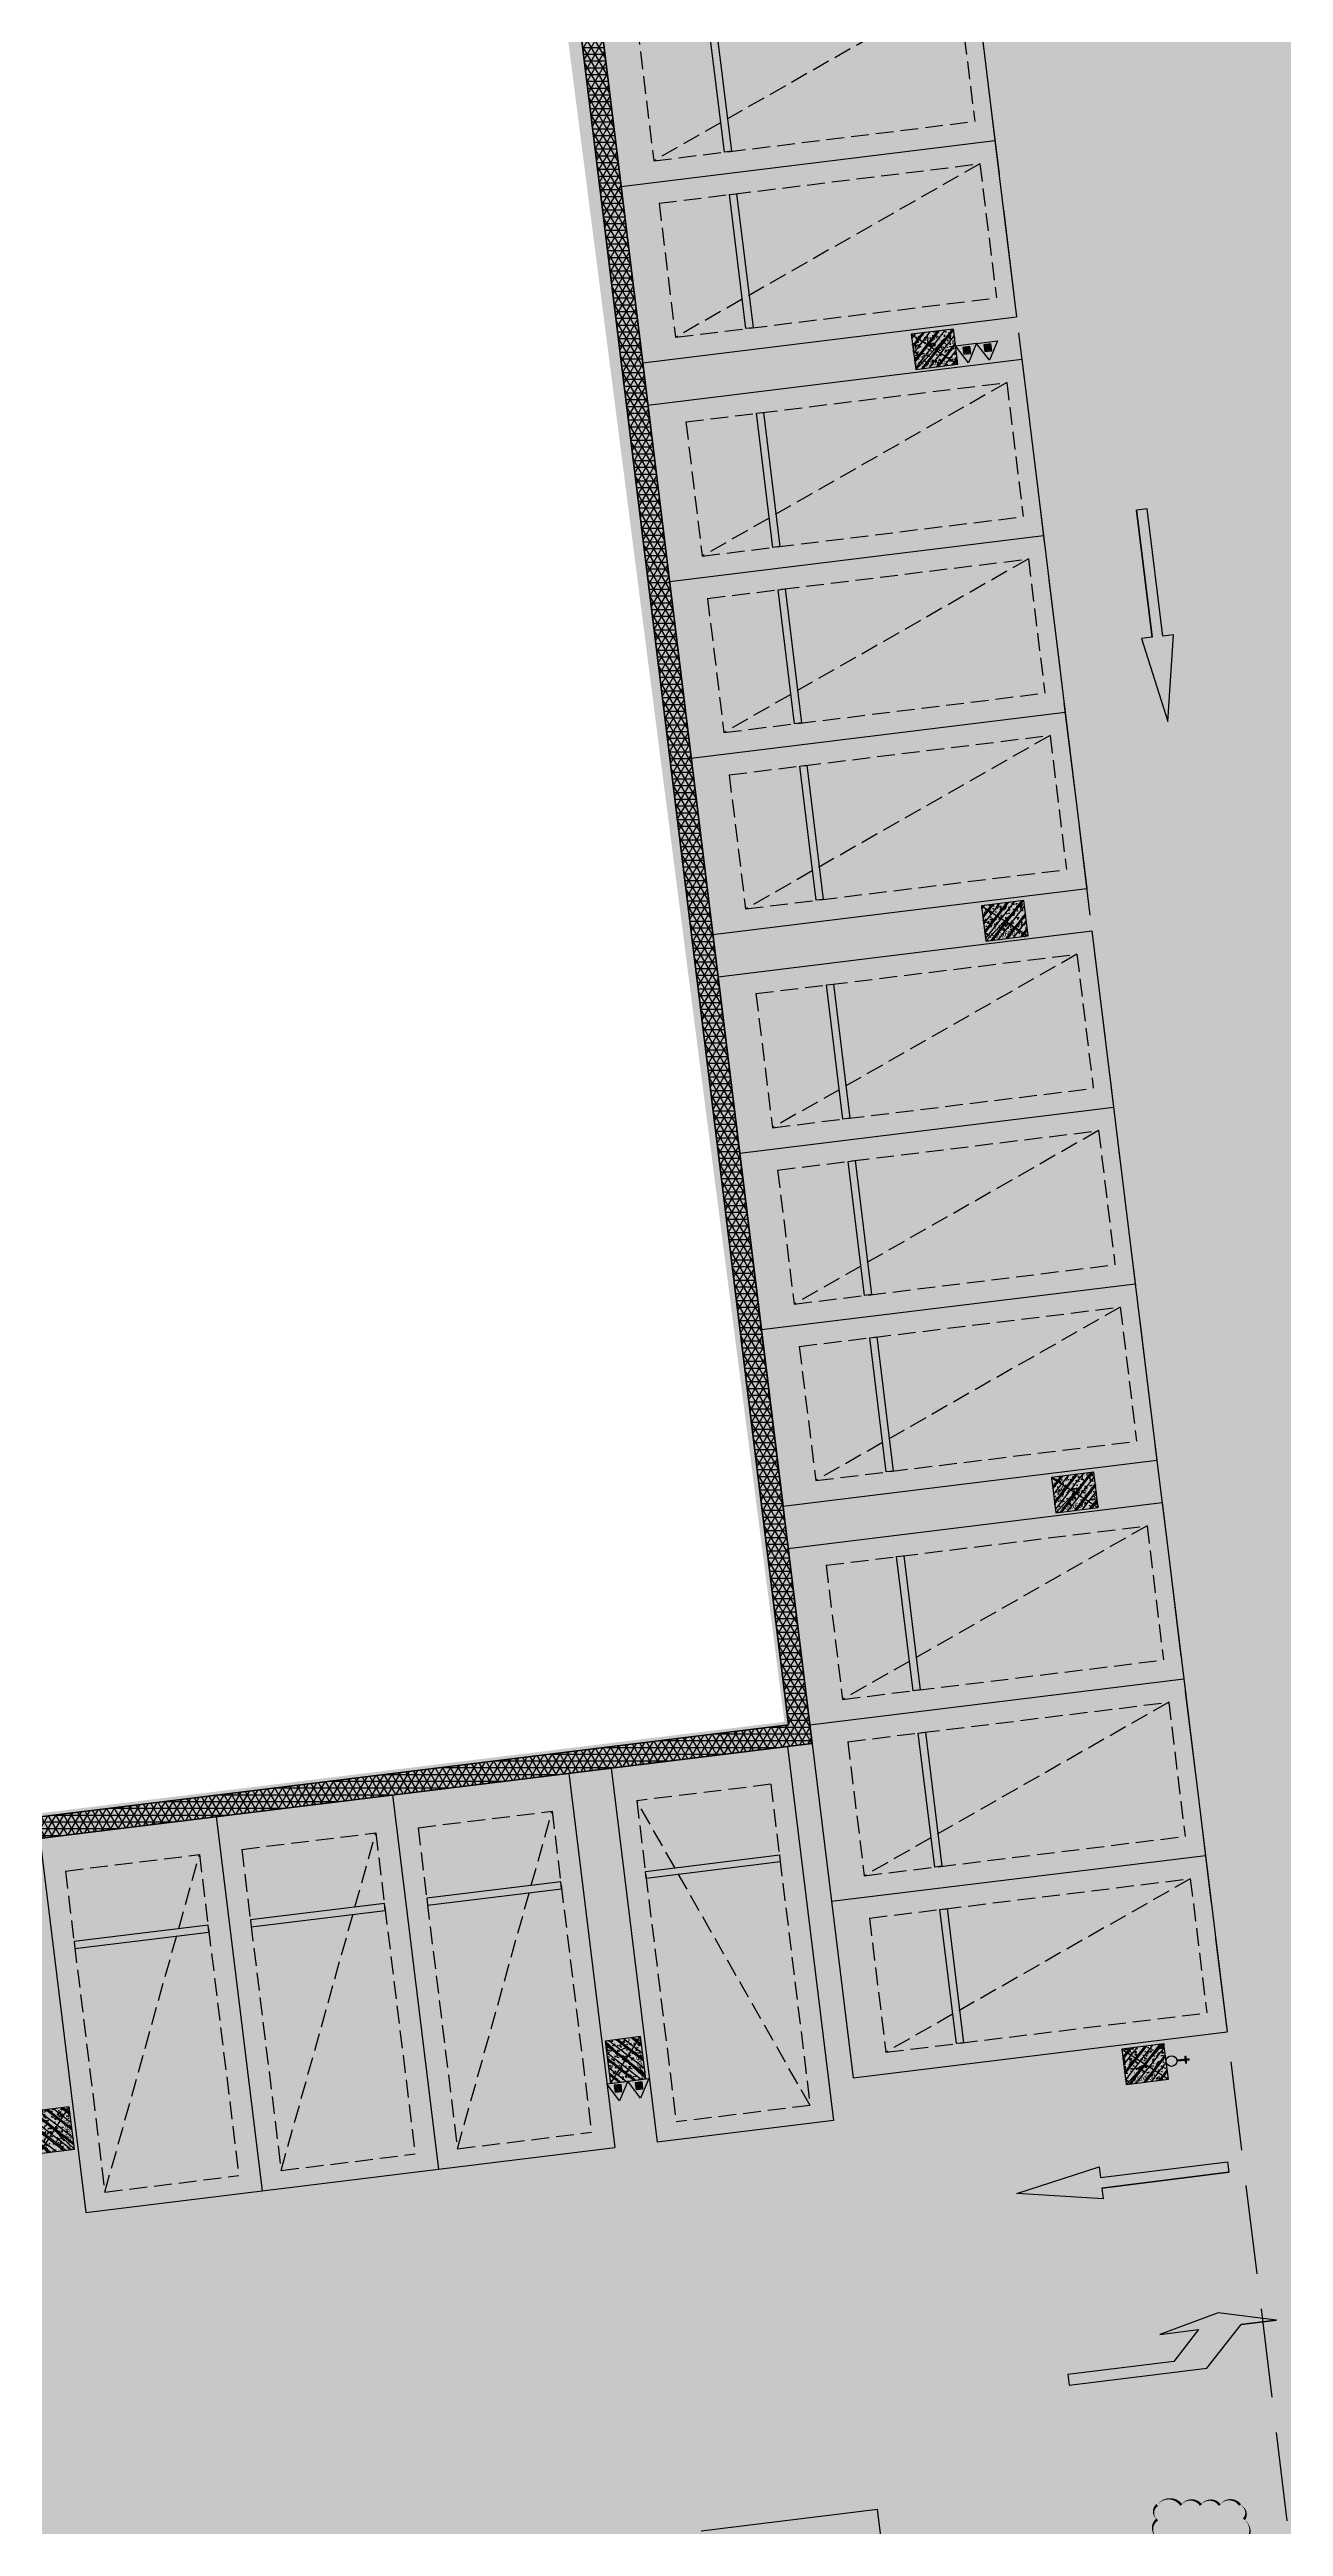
# Model space of a CAD drawing. Extents: x -1338203 to 1886333, y -530034 to 1031844.
# Drawn here: x 788844 to 806210, y 12262 to 47098 of the extents above; entities that cross this region are included whole.
import ezdxf
from ezdxf.enums import TextEntityAlignment as Align

# ---------------------------------------------------------------- set-up
doc = ezdxf.new("R2010")
doc.units = 0
doc.header["$LTSCALE"] = 1000
doc.header["$MEASUREMENT"] = 0
doc.linetypes.add('$2$DASH', pattern=[0.35, 0.25, -0.1])
doc.linetypes.add('A-001-平面B2$0$__DASH', pattern=[0.35, 0.25, -0.1])
for name, color, linetype in [('$0$DIM_SYMB', 3, 'Continuous'), ('0P-EQUIP-CW', 7, 'Continuous'), ('0P-PIPE-RW', 122, 'Continuous'), ('p-a-regular', 5, 'Continuous'), ('S001南区墙柱$0$0S-CW-HATCH', 251, 'Continuous'), ('S001南区墙柱$0$0S-CW-HATCH-UP', 251, 'Continuous'), ('S001南区墙柱$0$0S-F-WALL-HATCH', 251, 'Continuous'), ('S001南区墙柱$0$0S-F-WALL-HATCH-UP', 251, 'Continuous'), ('S001南区墙柱$0$S001-墙柱B1_1$0$0S-CC-LINE', 52, 'Continuous'), ('S001南区墙柱$0$S001-墙柱B1_1$0$0S-CW-HATCH-UP', 251, 'Continuous'), ('中心线', 42, 'Continuous'), ('地面指向箭头', 7, 'Continuous'), ('负一层消火栓$0$负一层消火栓$0$0P-EQUIP-FH', 7, 'Continuous')]:
    doc.layers.add(name, color=color, linetype=linetype)
for name, color, linetype, plot in [('AAD-A-PROOF', 30, 'Continuous', False), ('S001南区墙柱$0$AAD-A-MODIFY_20230215', 201, 'Continuous', False), ('S001南区墙柱$0$S001-墙柱B1_1$0$0S-A-TIPS', 10, 'Continuous', False)]:
    doc.layers.add(name, color=color, linetype=linetype, plot=plot)
doc.layers.add('p-a-regular-narrow', color=7, linetype='Continuous', true_color=0x9600ff)
doc.layers.add('p-a-wall', color=7, linetype='Continuous', lineweight=50)
doc.layers.add('p-h-walkable', color=7, linetype='Continuous', lineweight=70, true_color=0xf0f0f0)
doc.styles.add('S001南区墙柱$0$S001-墙柱B1_1$0$AAD-S', font='aad-s.shx', dxfattribs={"width": 0.7, "bigfont": 'aad-hztxt.shx'})

# ---------------------------------------------------------------- blocks, each defined once
blk = doc.blocks.new('负一层消火栓$0$负一层消火栓$0$$TwtSys$00000546')
h = blk.add_hatch()
h.set_pattern_fill('ANSI31', color=256, scale=200, style=0)
h.set_pattern_definition([(45, (-38543.802, -6670.83), (-17.67767, 17.67767), [])])
h.paths.add_polyline_path([(-65, 174), (65, 174), (65, 44), (-65, 44)])
for points in [[(0, 344), (-198, 0), (198, 0)], [(-65, 174), (65, 174), (65, 44), (-65, 44)]]:
    blk.add_lwpolyline(points, close=True)
blk = doc.blocks.new('负一层消火栓')
at = {"layer": '负一层消火栓$0$负一层消火栓$0$0P-EQUIP-FH', "xscale": -0.7499999999999999, "yscale": 0.7499999999999999, "zscale": 0.75}
for p, rotation in [((35378, -263942, 800), 187.1664172735939), ((35673, -263905, 800), 187.1664172735939), ((30469, -288384, 800), 187.0014062786706), ((30765, -288347, 800), 187.0014062786706)]:
    blk.add_blockref('负一层消火栓$0$负一层消火栓$0$$TwtSys$00000546', p, dxfattribs=dict(at, rotation=rotation))
blk = doc.blocks.new('剖面位置')
at = {"layer": '$0$DIM_SYMB', "linetype": '$2$DASH', "ltscale": 5}
blk.add_lwpolyline([(29891, -167801), (29891, -222090), (30997, -222090), (42410, -315041)], dxfattribs=at)
blk.add_lwpolyline([(29891, -167801), (29891, -222090), (30997, -222090), (42410, -315041)], dxfattribs=at)
blk = doc.blocks.new('$TwtSys$00000320')
at = {"const_width": 20}
for points in [[(0, 0), (0, -121)], [(-37, -83), (37, -83)]]:
    blk.add_lwpolyline(points, dxfattribs=at)
blk = doc.blocks.new('A$Cee0fc4ce')
at = {"layer": '0P-PIPE-RW', "linetype": 'Continuous'}
blk.add_circle((38269, -288081), 75, dxfattribs=at)
at = {"layer": '0P-EQUIP-CW', "xscale": 1.5, "yscale": -1.5, "zscale": 1.5, "rotation": 275.2054562039403}
blk.add_blockref('$TwtSys$00000320', (38344, -288074), dxfattribs=at)
blk = doc.blocks.new('左转或右转')
at = {"layer": '地面指向箭头'}
blk.add_hatch(color=251, dxfattribs=at).paths.add_polyline_path([(3221046, 2451667), (3221247, 2450864), (3221247, 2451366), (3221799, 2451918), (3221799, 2453874), (3221648, 2453874), (3221648, 2452369), (3221247, 2451968), (3221247, 2452519)])
at = {"layer": '地面指向箭头', "color": 251}
blk.add_lwpolyline([(3221247, 2450864), (3221046, 2451667), (3221247, 2452519), (3221247, 2451968), (3221648, 2452369), (3221648, 2453874), (3221799, 2453874), (3221799, 2451918), (3221247, 2451366), (3221247, 2450864), (3221247, 2451366)], dxfattribs=at)
blk = doc.blocks.new('直行')
at = {"layer": '地面指向箭头'}
blk.add_hatch(color=251, dxfattribs=at).paths.add_polyline_path([(-29241, 4059962), (-29466, 4058762), (-29316, 4058762), (-29316, 4056961), (-29166, 4056961), (-29166, 4058762), (-29016, 4058762)])
at = {"layer": '地面指向箭头', "color": 251}
blk.add_lwpolyline([(-29316, 4058762), (-29316, 4056961), (-29316, 4058762), (-29316, 4058762), (-29466, 4058762), (-29241, 4059962), (-29016, 4058762), (-29166, 4058762), (-29166, 4056961), (-29316, 4056961), (-29316, 4056961)], dxfattribs=at)
blk = doc.blocks.new('A$C9cb663f1')
at = {"layer": '中心线', "color": 251, "const_width": 150}
for points in [[(393054, -322328), (392810, -320343)], [(393542, -326298), (393298, -324313)], [(391024, -345930), (393009, -345687)], [(387231, -346340), (389216, -346096)], [(383368, -346877), (385353, -346633)], [(379306, -347406), (381291, -347162)], [(375336, -347894), (377321, -347650)]]:
    blk.add_lwpolyline(points, dxfattribs=at)
at = {"layer": '地面指向箭头', "color": 251, "xscale": -1, "rotation": 186.999982029879}
blk.add_blockref('直行', (-73824, 3709151), dxfattribs=at)
at = {"layer": '地面指向箭头', "color": 251, "rotation": 97.09216386480834}
blk.add_blockref('直行', (4415097, 185469), dxfattribs=at)
at = {"layer": '地面指向箭头', "color": 251, "linetype": 'Continuous', "xscale": -0.9999999999999999, "rotation": 97.00122689861281}
blk.add_blockref('左转或右转', (2433415, 3149369), dxfattribs=at)
blk = doc.blocks.new('S001南区墙柱$0$AAD_BLOCK_20230215093950878')
at = {"layer": 'S001南区墙柱$0$0S-CW-HATCH'}
h = blk.add_hatch(color=256, dxfattribs=at)
h.dxf.hatch_style = 1
h.paths.add_polyline_path([(-300, -250), (300, -250), (300, 250), (-300, 250)])
at = {"layer": 'S001南区墙柱$0$0S-CW-HATCH-UP'}
h = blk.add_hatch(dxfattribs=at)
h.set_pattern_fill('钢筋混凝土', color=256, scale=30, pattern_type=2)
h.set_pattern_definition([(45, (-42203.53, -84001.15), (-106.06602, 106.06602), []), (50, (-42203.53, -84001.15), (215.17805, -18.82564), [22.5, -247.5]), (355, (-42203.53, -84001.15), (-41.6254, 225.65764), [18, -198]), (100.4514, (-42185.6, -84002.72), (173.5528, 206.83186), [19.12206, -210.34263]), (46.1842, (-42203.53, -83941.15), (320.1723, -49.6557), [33.75, -371.25]), (96.6356, (-42176.85, -83945.3), (280.3988, 292.2354), [28.6831, -315.5139]), (351.1842, (-42203.53, -83941.15), (280.3986, 292.2356), [27, -297]), (21, (-42173.53, -83956.15), (179.0721, -120.78567), [22.5, -247.5]), (326, (-42173.53, -83956.15), (72.9946, 217.545), [18, -198]), (71.4514, (-42158.6, -83966.21), (252.0668, 96.75915), [19.12206, -210.34263]), (37.5, (-42203.53, -84001.15), (3.647957, 99.868156), [1.5, -195.6, 1.5, -201, 1.5, -198.75]), (7.5, (-42203.53, -84001.15), (78.92086, 118.32351), [1.5, -114.6, 1.5, -191.1, 1.5, -75.75]), (327.5, (-42270.43, -84001.15), (160.14673, -6.76646), [1.5, -75, 1.5, -234, 1.5, -310.5]), (317.5, (-42300.43, -84001.15), (174.95585, 30.0315), [1.5, -97.5, 1.5, -155.4, 1.5, -220.5])])
h.paths.add_polyline_path([(-300, -250), (300, -250), (300, 250), (-300, 250)])
at = {"layer": 'S001南区墙柱$0$S001-墙柱B1_1$0$0S-CW-HATCH-UP', "transparency": 33554661}
h = blk.add_hatch(dxfattribs=at)
h.set_pattern_fill('钢筋混凝土', color=0, scale=30)
h.set_pattern_definition([(45, (48108.52, -15514.205), (-53.03301, 53.03301), []), (50, (48108.52, -15514.2), (215.17805, -18.82564), [22.5, -247.5]), (355, (48108.52, -15514.2), (-41.6254, 225.6576), [18, -198]), (100.4514, (48126.45, -15515.77), (173.5528, 206.8319), [19.1221, -210.3426]), (46.1842, (48108.52, -15454.2), (320.1723, -49.6557), [33.75, -371.25]), (96.6356, (48135.2, -15458.34), (280.3988, 292.2354), [28.683, -315.514]), (351.1842, (48108.52, -15454.2), (280.3986, 292.2356), [27, -297]), (21, (48138.52, -15469.2), (179.0721, -120.78567), [22.5, -247.5]), (326, (48138.52, -15469.2), (72.9946, 217.545), [18, -198]), (71.4514, (48153.44, -15479.27), (252.0668, 96.75915), [19.1221, -210.3426]), (37.5, (48108.52, -15514.205), (3.64796, 99.86816), [0, -195.6, 0, -201, 0, -198.75]), (7.5, (48108.52, -15514.2), (78.92086, 118.32351), [0, -114.6, 0, -191.1, 0, -75.75]), (327.5, (48041.62, -15514.205), (160.14673, -6.76646), [0, -75, 0, -234, 0, -310.5]), (317.5, (48011.62, -15514.2), (174.95585, 30.0315), [0, -97.5, 0, -155.4, 0, -220.5])])
h.paths.add_polyline_path([(-300, -250), (300, -250), (300, 250), (-300, 250)])
at = {"layer": 'S001南区墙柱$0$S001-墙柱B1_1$0$0S-A-TIPS'}
for p, q in [((-300, 250), (300, -250)), ((300, 250), (-300, -250))]:
    blk.add_line(p, q, dxfattribs=at)
at = {"layer": 'S001南区墙柱$0$S001-墙柱B1_1$0$0S-CC-LINE'}
blk.add_lwpolyline([(-300, -250), (300, -250), (300, 250), (-300, 250)], close=True, dxfattribs=at)
at = {"layer": 'S001南区墙柱$0$S001-墙柱B1_1$0$0S-A-TIPS', "style": 'S001南区墙柱$0$S001-墙柱B1_1$0$AAD-S', "width": 0.7}
blk.add_text('500x600', height=75, dxfattribs=at).set_placement((-45, -187), align=Align.MIDDLE_CENTER)

msp = doc.modelspace()

# ---------------------------------------------------------------- hatches: boundary and pattern name
at = {"layer": 'p-h-walkable', "ltscale": 0.002}
h = msp.add_hatch(color=256, dxfattribs=at)
h.dxf.hatch_style = 1
h.paths.add_polyline_path([(633826.6, 244460.7), (640276.6, 244575.6), (640576.6, 234544.8), (645576.7, 234544.6), (645576.7, 209278.9), (732355.9, 209029), (732355.1, 235229.9), (738506.7, 235229.9), (738506.6, 268838.9), (732734.3, 268838.9), (732734.3, 272898.9), (711963.1, 272898.9), (711963.1, 278984.7), (717256.7, 278984.7), (717256.7, 284049), (733571.6, 284135.6), (733996.6, 290449.1), (739216.6, 290449.1), (739766.6, 284299.1), (754626.6, 284299.1), (755296.6, 290449.1), (760516.6, 290449.1), (760816.6, 283049.1), (760816.3, 275879.2), (775122.6, 275879.2), (776006.6, 274138.9), (776006.6, 259429.1), (778716.6, 259429.1), (778716.6, 238849.1), (783416.6, 238849.1), (783416.6, 237229.1), (782066.6, 237229.1), (782066.6, 234429.1), (779546.6, 234429.1), (779546.6, 237129.1), (773916.6, 237129.1), (773916.6, 243229.1), (764306.6, 243225.6), (764306.6, 236639.1), (760766.6, 236639.1), (760766.6, 234429.1), (758246.6, 234429.1), (758246.6, 238649.1), (762116.6, 238649.1), (762116.6, 243225.6), (748656.6, 243225.6), (748756.3, 207529.1), (800106.6, 207528.9), (800206.7, 201639.7), (812908.2, 202239.1), (812576.6, 180449.3), (744206, 180449.3), (744206, 173439), (728556.7, 173439), (728556.6, 122289.1), (746356.6, 122289.1), (750916.6, 132325.6), (842896.6, 132325.6), (843211.6, 121345.6), (839116.6, 121345.6), (839116.6, 93449.1), (864906.6, 93449.1), (864906.6, 79694), (875856.6, 74929.1), (875856.6, 65749.1), (834560.6, 65749.1), (839142.9, 28436.3), (869465.5, 32160.2), (871163.4, 18334), (873704.3, 18646.1), (877328.9, 5540.2), (761876.2, -8638.5), (761133.2, 2082.3), (764950.9, 5291.5), (763253.1, 19116.3), (799242.7, 23536.1), (793807.6, 65749.1), (750756.6, 65749.1), (751556.6, 81645.6), (636016.6, 81645.6), (636016.6, 96345.6), (629416.6, 96345.6), (629416.6, 118203.2), (622306.6, 118203.2), (622286.6, 139083.2), (644406.6, 137003.2), (644406.6, 129968.2), (656656.6, 129968.2), (656406.6, 138083.2), (712156.6, 138083.2), (711856.6, 184449.1), (581811.6, 184349.1), (581826.6, 197199.1), (585876.6, 197449.1), (585976.6, 209279), (629226.6, 209578.9), (628926.8, 236145.4), (633826.6, 236145.6)])
at = {"layer": 'S001南区墙柱$0$0S-F-WALL-HATCH'}
h = msp.add_hatch(color=256, dxfattribs=at)
h.dxf.hatch_style = 1
h.paths.add_polyline_path([(793556.6, 66049.1), (794325.1, 66049.2), (799577.1, 23275), (763587.6, 18855.1), (765249, 5326.7), (764951.1, 5290.2), (763253.1, 19116.3), (799242.7, 23536.1), (794058.5, 65749.1), (793556.6, 65749.1)])
at = {"layer": 'S001南区墙柱$0$0S-F-WALL-HATCH-UP'}
h = msp.add_hatch(dxfattribs=at)
h.set_pattern_fill('NET3', color=256, scale=30)
h.set_pattern_definition([(0, (763253.08, -2212.075), (0, 95.25), []), (60, (763253.08, -2212.075), (-82.48892, 47.625), []), (120, (763253.08, -2212.075), (-82.48892, -47.625), [])])
h.paths.add_polyline_path([(793556.6, 66049.1), (794325.1, 66049.2), (799577.1, 23275), (763587.6, 18855.1), (765249, 5326.7), (764951.1, 5290.2), (763253.1, 19116.3), (799242.7, 23536.1), (794058.5, 65749.1), (793556.6, 65749.1)])

# ---------------------------------------------------------------- linework, layer by layer
for p, q in [((801844.2, 48300.4), (802148.9, 45819.1)), ((796583.7, 47654.6), (796888.4, 45173.3)), ((796888.4, 45173.3), (802148.9, 45819.1)), ((796888.5, 45173.3), (802149, 45819.1)), ((802149, 45819.1), (802453.6, 43337.7)), ((796888.5, 45173.3), (797193.1, 42691.9)), ((797193.1, 42691.9), (802453.6, 43337.7)), ((797266, 42096.4), (802526.5, 42742.1)), ((802526.5, 42742.1), (802831.1, 40260.8)), ((797266, 42096.4), (797570.6, 39615)), ((797570.6, 39615), (802831.1, 40260.8)), ((797570.7, 39615), (802831.2, 40260.8)), ((802831.2, 40260.8), (803135.8, 37779.4)), ((797570.7, 39615), (797875.3, 37133.6)), ((797875.3, 37133.6), (803135.8, 37779.4)), ((797875.4, 37133.6), (803135.9, 37779.4)), ((803135.9, 37779.4), (803440.5, 35298.1)), ((797875.4, 37133.6), (798180, 34652.3)), ((798180, 34652.3), (803440.5, 35298.1)), ((798252.9, 34056.7), (803513.4, 34702.5)), ((803513.4, 34702.5), (803818, 32221.1)), ((798252.9, 34056.7), (798557.5, 31575.3)), ((798557.5, 31575.3), (803818, 32221.1)), ((798557.6, 31575.4), (803818.2, 32221.1)), ((803818.2, 32221.1), (804122.8, 29739.8)), ((798557.6, 31575.4), (798862.3, 29094)), ((798862.3, 29094), (804122.8, 29739.8)), ((798862.4, 29094), (804122.9, 29739.8)), ((804122.9, 29739.8), (804427.5, 27258.4)), ((798862.4, 29094), (799167, 26612.6)), ((799167, 26612.6), (804427.5, 27258.4)), ((799240.2, 26017.1), (804500.8, 26662.9)), ((804500.8, 26662.9), (804805.4, 24181.5)), ((799240.2, 26017.1), (799544.9, 23535.7)), ((799544.9, 23535.7), (804805.4, 24181.5)), ((799545, 23535.8), (804805.5, 24181.5)), ((804805.5, 24181.5), (805110.1, 21700.2)), ((799545, 23535.8), (799849.6, 21054.4)), ((799230, 23232.3), (796748.6, 22927.7)), ((799230, 23232.3), (799875.8, 17971.8)), ((793671.3, 22549.7), (796152.6, 22854.5)), ((796152.6, 22854.5), (796798.9, 17594.1)), ((796748.6, 22927.7), (797394.4, 17667.2)), ((791189.9, 22244.9), (793671.3, 22549.8)), ((793671.3, 22549.8), (794317.6, 17289.3)), ((793671.3, 22549.7), (794317.6, 17289.2)), ((788708.6, 21940.2), (791189.9, 22245)), ((791189.9, 22245), (791836.2, 16984.6)), ((791189.9, 22244.9), (791836.2, 16984.5)), ((788708.6, 21940.2), (789354.9, 16679.7)), ((799849.6, 21054.4), (805110.1, 21700.2)), ((799849.7, 21054.4), (805110.2, 21700.2)), ((805110.2, 21700.2), (805414.8, 19218.8)), ((799849.7, 21054.4), (800154.3, 18573)), ((800154.3, 18573), (805414.8, 19218.8)), ((799875.8, 17971.8), (797394.4, 17667.2)), ((794317.6, 17289.2), (796798.9, 17594.1)), ((791836.2, 16984.5), (794317.6, 17289.3)), ((789354.9, 16679.7), (791836.2, 16984.6)), ((798014.9, 12201.8), (800496.3, 12506.5)), ((801142.1, 7245.9), (800496.3, 12506.5))]:
    msp.add_line(p, q)
at = {"linetype": 'A-001-平面B2$0$__DASH'}
for p, q in [((801632.7, 47972.2), (801864.2, 46086.4)), ((797116.6, 47417.8), (797348.1, 45532)), ((797348.1, 45532), (801864.2, 46086.4)), ((797421.3, 44936.4), (801937.4, 45490.9)), ((801937.4, 45490.9), (802168.9, 43605)), ((797421.3, 44936.4), (797652.8, 43050.6)), ((797652.8, 43050.6), (802168.9, 43605)), ((797798.8, 41859.5), (802314.9, 42413.9)), ((802314.9, 42413.9), (802546.4, 40528.1)), ((797798.8, 41859.5), (798030.3, 39973.7)), ((798030.3, 39973.7), (802546.4, 40528.1)), ((798103.5, 39378.2), (802619.6, 39932.6)), ((802619.6, 39932.6), (802851.1, 38046.7)), ((798103.5, 39378.2), (798335, 37492.3)), ((798335, 37492.3), (802851.1, 38046.7)), ((798408.3, 36896.8), (802924.3, 37451.2)), ((802924.3, 37451.2), (803155.9, 35565.4)), ((798408.3, 36896.8), (798639.8, 35011)), ((798639.8, 35011), (803155.9, 35565.4)), ((798785.7, 33819.9), (803301.8, 34374.3)), ((803301.8, 34374.3), (803533.3, 32488.4)), ((798785.7, 33819.9), (799017.2, 31934)), ((799017.2, 31934), (803533.3, 32488.4)), ((799090.5, 31338.5), (803606.6, 31892.9)), ((803606.6, 31892.9), (803838.1, 30007.1)), ((799090.5, 31338.5), (799322, 29452.7)), ((799322, 29452.7), (803838.1, 30007.1)), ((799395.2, 28857.2), (803911.3, 29411.6)), ((803911.3, 29411.6), (804142.8, 27525.7)), ((799395.2, 28857.2), (799626.7, 26971.3)), ((799626.7, 26971.3), (804142.8, 27525.7)), ((799773.1, 25780.3), (804289.2, 26334.7)), ((804289.2, 26334.7), (804520.7, 24448.8)), ((799773.1, 25780.3), (800004.6, 23894.4)), ((800004.6, 23894.4), (804520.7, 24448.8)), ((800077.8, 23298.9), (804593.9, 23853.3)), ((804593.9, 23853.3), (804825.4, 21967.5)), ((800077.8, 23298.9), (800309.3, 21413.1)), ((798993.1, 22699.5), (797107.3, 22468)), ((798993.1, 22699.5), (799547.5, 18183.4)), ((794030, 22090), (795915.8, 22321.7)), ((795915.8, 22321.7), (796470.7, 17805.6)), ((797107.3, 22468), (797661.7, 17951.9)), ((791548.7, 21785.2), (793434.5, 22016.9)), ((793434.5, 22016.9), (793989.3, 17500.9)), ((794030, 22090), (794584.8, 17573.9)), ((800309.3, 21413.1), (804825.4, 21967.5)), ((789067.3, 21480.5), (790953.1, 21712.2)), ((790953.1, 21712.2), (791507.9, 17196.1)), ((791548.7, 21785.2), (792103.5, 17269.2)), ((789067.3, 21480.5), (789622.1, 16964.5)), ((800382.5, 20817.6), (804898.6, 21372)), ((804898.6, 21372), (805130.1, 19486.1)), ((800382.5, 20817.6), (800614.1, 18931.7)), ((800614.1, 18931.7), (805130.1, 19486.1)), ((799547.5, 18183.4), (797661.7, 17951.9)), ((794584.8, 17573.9), (796470.7, 17805.6)), ((792103.5, 17269.2), (793989.3, 17500.9)), ((789622.1, 16964.5), (791507.9, 17196.1))]:
    msp.add_line(p, q, dxfattribs=at)
for points in [[(801632.7, 47972.2), (797348.1, 45532)], [(801937.4, 45490.9), (797652.8, 43050.6)], [(802314.9, 42413.9), (798030.3, 39973.7)], [(802619.6, 39932.6), (798335, 37492.3)], [(802924.3, 37451.2), (798639.8, 35011)], [(803301.8, 34374.3), (799017.2, 31934)], [(803606.6, 31892.9), (799322, 29452.7)], [(803911.3, 29411.6), (799626.7, 26971.3)], [(804289.2, 26334.7), (800004.6, 23894.4)], [(804593.9, 23853.3), (800309.3, 21413.1)], [(794584.8, 17573.9), (795915.8, 22321.7)], [(799547.5, 18183.4), (797107.3, 22468)], [(792103.5, 17269.2), (793434.5, 22016.9)], [(789622.1, 16964.5), (790953.1, 21712.2)], [(804898.6, 21372), (800614.1, 18931.7)]]:
    msp.add_lwpolyline(points, dxfattribs=at)
for points in [[(798340.6, 45653.8), (798109.1, 47539.7), (798208.4, 47551.8), (798439.9, 45666)], [(798645.4, 43172.5), (798413.8, 45058.3), (798513.1, 45070.5), (798744.6, 43184.6)], [(799022.8, 40095.5), (798791.3, 41981.4), (798890.6, 41993.5), (799122.1, 40107.7)], [(799327.6, 37614.2), (799096.1, 39500), (799195.3, 39512.2), (799426.8, 37626.3)], [(799632.3, 35132.8), (799400.8, 37018.6), (799500.1, 37030.8), (799731.6, 35145)], [(800009.8, 32055.9), (799778.3, 33941.7), (799877.5, 33953.9), (800109, 32068.1)], [(800314.5, 29574.5), (800083, 31460.4), (800182.3, 31472.5), (800413.8, 29586.7)], [(800619.3, 27093.2), (800387.8, 28979), (800487, 28991.2), (800718.5, 27105.3)], [(800997.1, 24016.3), (800765.6, 25902.1), (800864.9, 25914.3), (801096.4, 24028.5)], [(801301.9, 21534.9), (801070.4, 23420.8), (801169.6, 23432.9), (801401.1, 21547.1)], [(797229.1, 21475.4), (799115, 21706.9), (799127.2, 21607.7), (797241.3, 21376.2)], [(796037.8, 21329.1), (794152, 21097.4), (794164.1, 20998.2), (796050, 21229.9)], [(793556.4, 21024.4), (791670.6, 20792.7), (791682.8, 20693.4), (793568.6, 20925.1)], [(801606.6, 19053.6), (801375.1, 20939.4), (801474.3, 20951.6), (801705.9, 19065.7)], [(791075.1, 20719.6), (789189.2, 20488), (789201.4, 20388.7), (791087.3, 20620.4)]]:
    msp.add_lwpolyline(points, close=True)
at = {"layer": 'p-a-regular', "ltscale": 0.002, "const_width": 1000}
for points in [[(797537.1, 43993.5), (802053.2, 44547.9)], [(797914.5, 40916.6), (802430.6, 41471)], [(798524, 35953.9), (803040.1, 36508.3)], [(798901.5, 32876.9), (803417.6, 33431.4)], [(799511, 27914.2), (804027.1, 28468.6)], [(799888.8, 24837.3), (804404.9, 25391.8)], [(798050.2, 22583.7), (798604.6, 18067.6)], [(794972.9, 22205.8), (795527.8, 17689.8)], [(790010.2, 21596.3), (790565, 17080.3)], [(800498.3, 19874.6), (805014.4, 20429)], [(799840.5, 7589.9), (799286.1, 12106)]]:
    msp.add_lwpolyline(points, dxfattribs=at)
at = {"layer": 'p-a-regular-narrow', "ltscale": 0.002, "const_width": 1000}
for points in [[(797232.3, 46474.9), (801748.4, 47029.3)], [(798219.3, 38435.2), (802735.4, 38989.6)], [(799206.2, 30395.6), (803722.3, 30950)], [(800193.6, 22356), (804709.7, 22910.4)], [(792491.6, 21901.1), (793046.4, 17385)]]:
    msp.add_lwpolyline(points, dxfattribs=at)
at = {"layer": 'p-a-wall'}
msp.add_lwpolyline([(793556.6, 66049.1), (794325.1, 66049.2), (799577.1, 23275), (763587.6, 18855.1), (765249, 5326.7), (764951.1, 5290.2), (763253.1, 19116.3), (799242.7, 23536.1), (794058.5, 65749.1), (793556.6, 65749.1)], close=True, dxfattribs=at)
at = {"layer": 'p-h-walkable', "ltscale": 0.002, "const_width": 100}
msp.add_lwpolyline([(877328.9, 5540.2), (761876.2, -8638.5), (761133.2, 2082.3), (764950.9, 5291.5), (763253.1, 19116.3), (799242.7, 23536.1), (793807.6, 65749.1), (750756.6, 65749.1), (751556.6, 81645.6), (636016.6, 81645.6), (636016.6, 96345.6), (629416.6, 96345.6), (629416.6, 118203.2), (622306.6, 118203.2), (622286.6, 139083.2), (644406.6, 137003.2), (644406.6, 129968.2), (656656.6, 129968.2), (656406.6, 138083.2), (712156.6, 138083.2), (711856.6, 184449.1)], dxfattribs=at)
at = {"layer": 'S001南区墙柱$0$AAD-A-MODIFY_20230215', "color": 230, "elevation": -3370, "flags": 128}
msp.add_lwpolyline([(804433.8, 12563.2, 0, 36.6, -0.5205671), (804770.8, 12563.2, 0, 36.6, -0.5205671), (805046.8, 12563.2, 0, 36.6, -0.5205671), (805312.6, 12563.2, 0, 36.6, -0.5205671), (805599, 12563.2, 0, 36.6, -0.5205671), (805652.4, 12362.8, 0, 36.6, -0.5205671), (805652.4, 12034.6, 0, 36.6, -0.5205671), (805652.4, 11746.5, 0, 36.6, -0.5205671), (805652.4, 11433.5, 0, 36.6, -0.5205671), (805460.6, 11305.3, 0, 36.6, -0.5205671), (805099.2, 11305.3, 0, 36.6, -0.5205671), (804811.7, 11305.3, 0, 36.6, -0.5205671), (804495.7, 11305.3, 0, 36.6, -0.5205671), (804433.8, 11509.2, 0, 36.6, -0.5205671), (804433.8, 11806.8, 0, 36.6, -0.5205671), (804433.8, 12102.8, 0, 36.6, -0.5205671), (804433.8, 12360.1, 0, 36.6, -0.5205671)], format="xyseb", close=True, dxfattribs=at)

# ---------------------------------------------------------------- block references
at = {"ltscale": 0.002}
for name, p in [('负一层消火栓', (766365.4, 306889.1)), ('A$C9cb663f1', (412646.2, 361761.3))]:
    msp.add_blockref(name, p, dxfattribs=at)
msp.add_blockref('A$Cee0fc4ce', (766365.5, 306889.1))
for p, rotation in [((801300.1, 42881.7), 7.166417273599052), ((802287.4, 34842.5), 7.166417273599052), ((803274, 26802.4), 7.166417273599052), ((796951.1, 18822.4), 97.16641727359904), ((804261.2, 18762.8), 7.166417273599052), ((788911.5, 17835), 97.16641727359904)]:
    msp.add_blockref('S001南区墙柱$0$AAD_BLOCK_20230215093950878', p, dxfattribs=dict(rotation=rotation))
at = {"layer": 'AAD-A-PROOF'}
msp.add_blockref('剖面位置', (766365.4, 306889.1), dxfattribs=at)

doc.saveas('drawing.dxf')
